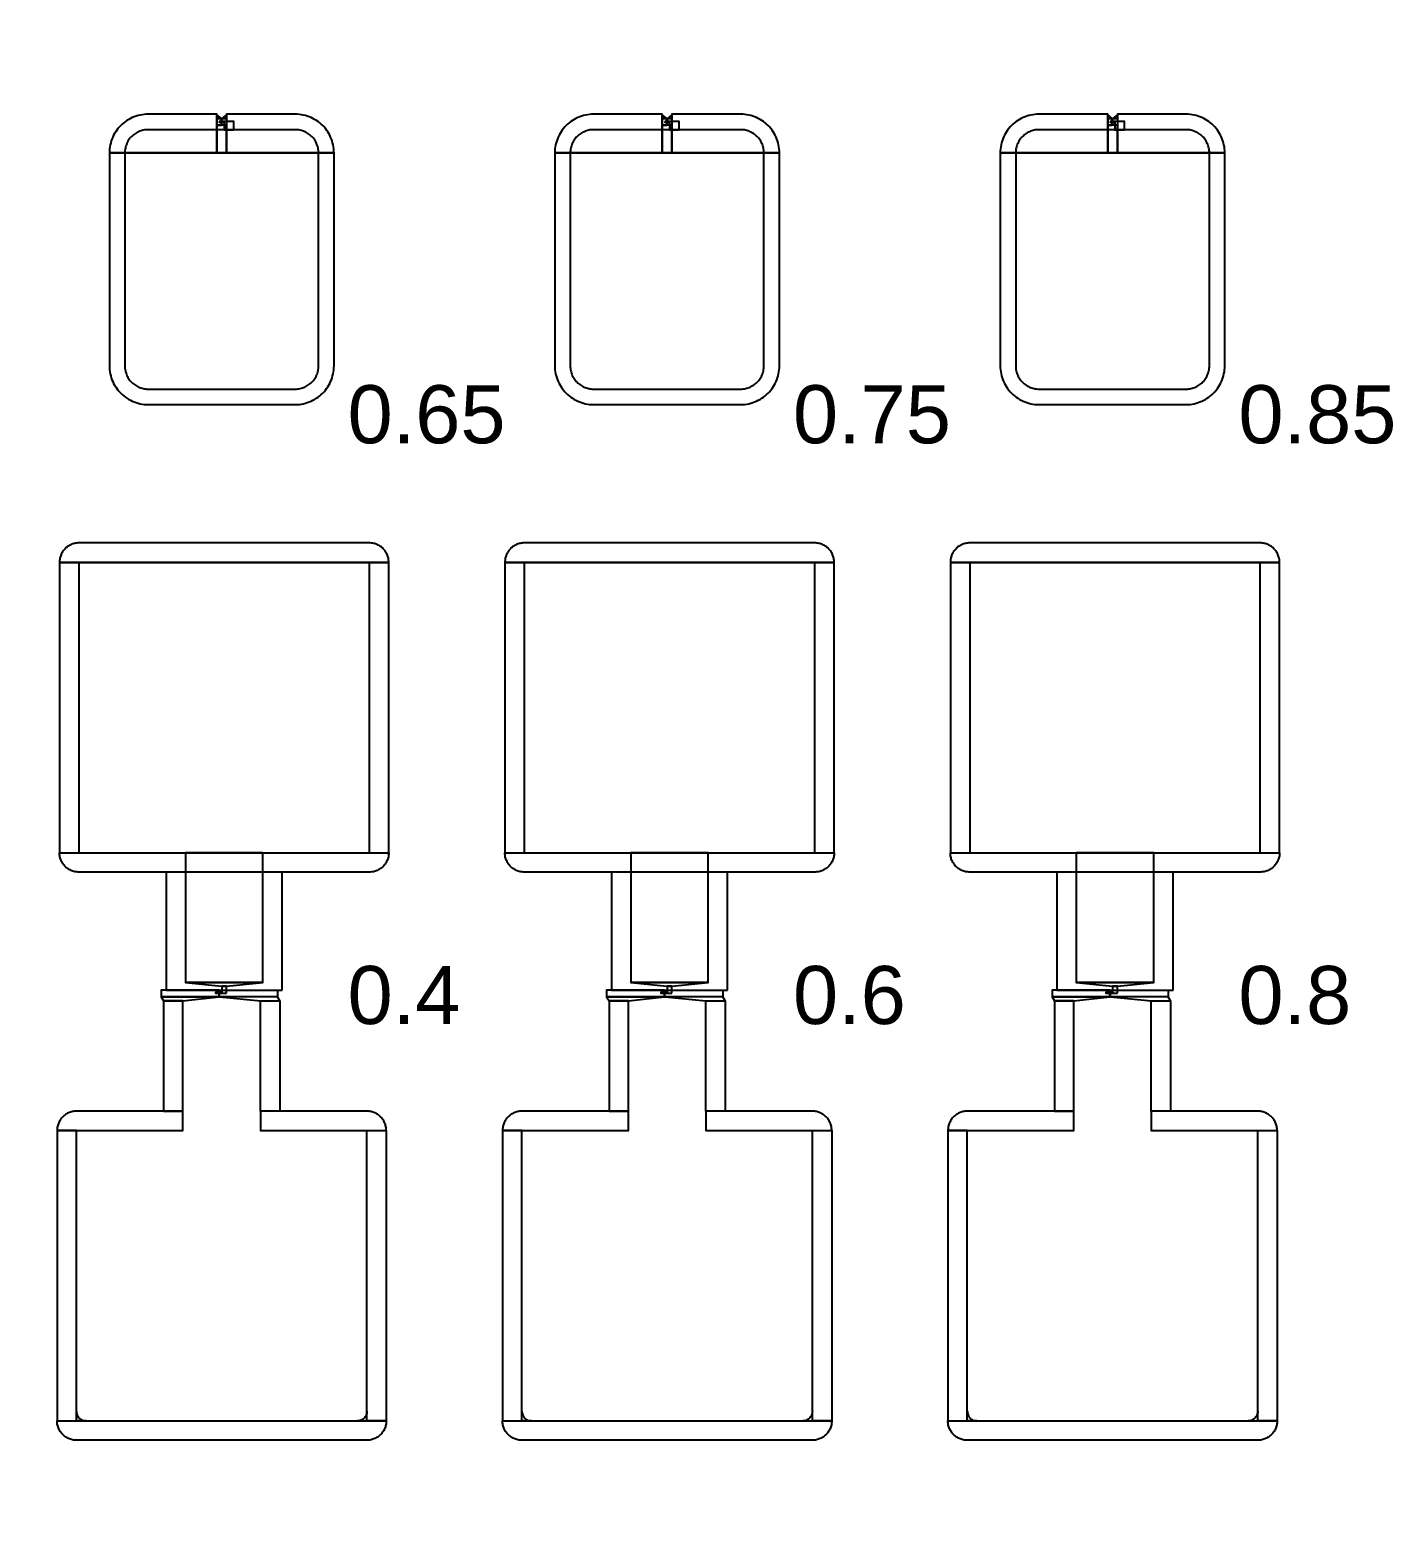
# Model space of a CAD drawing. Extents: x -50000 to 50000, y -50000 to 50000.
# Drawn here: x -25148 to -23740, y 30845 to 32387 of the extents above; entities that cross this region are included whole.
import ezdxf

# ---------------------------------------------------------------- set-up
doc = ezdxf.new("R2010")
doc.units = 0
doc.layers.get('0').update_dxf_attribs({"linetype": 'CONTINUOUS'})
for name, color, linetype in [('BASEMETAL', 4, 'CONTINUOUS'), ('FRAME', 8, 'CONTINUOUS'), ('MARKERS', 2, 'CONTINUOUS'), ('SECONDLAYER', 6, 'CONTINUOUS')]:
    doc.layers.add(name, color=color, linetype=linetype)
doc.styles.get("Standard").update_dxf_attribs({"font": 'arial.ttf'})

# ---------------------------------------------------------------- blocks, each defined once
blk = doc.blocks.new('CHIP_JARRAY')
for points in [[(3689.5, 3360), (3745, 3360), (3745, 3400), (3674, 3400), (3671.9, 3399.9), (3669.8, 3399.8), (3667.7, 3399.5), (3665.7, 3399.1), (3663.6, 3398.6), (3661.6, 3398), (3659.7, 3397.3), (3657.7, 3396.5), (3655.8, 3395.6), (3654, 3394.6), (3652.2, 3393.5), (3650.5, 3392.4), (3648.8, 3391.1), (3647.2, 3389.7), (3645.7, 3388.3), (3644.3, 3386.8), (3642.9, 3385.2), (3641.6, 3383.5), (3640.5, 3381.8), (3639.4, 3380), (3638.4, 3378.2), (3637.5, 3376.3), (3636.7, 3374.3), (3636, 3372.4), (3635.4, 3370.4), (3634.9, 3368.3), (3634.5, 3366.3), (3634.2, 3364.2), (3634.1, 3362.1), (3634, 3360), (3634, 3360)], [(3749.7, 3395.5), (3745, 3399.5), (3745, 3399.5), (3745, 3395.5)], [(3749.7, 3388.5), (3749.7, 3395.5), (3745, 3395.5), (3745, 3388.5)], [(3755, 3395.5), (3755, 3399.5), (3755, 3399.5), (3750.3, 3395.5)], [(3750.3, 3388.5), (3750.3, 3395.5), (3755, 3395.5), (3755, 3388.5)], [(3810.5, 3360), (3866, 3360), (3866, 3360), (3865.9, 3362.1), (3865.8, 3364.2), (3865.5, 3366.3), (3865.1, 3368.3), (3864.6, 3370.4), (3864, 3372.4), (3863.3, 3374.3), (3862.5, 3376.3), (3861.6, 3378.2), (3860.6, 3380), (3859.5, 3381.8), (3858.4, 3383.5), (3857.1, 3385.2), (3855.7, 3386.8), (3854.3, 3388.3), (3852.8, 3389.7), (3851.2, 3391.1), (3849.5, 3392.4), (3847.8, 3393.5), (3846, 3394.6), (3844.2, 3395.6), (3842.3, 3396.5), (3840.3, 3397.3), (3838.4, 3398), (3836.4, 3398.6), (3834.3, 3399.1), (3832.3, 3399.5), (3830.2, 3399.8), (3828.1, 3399.9), (3826, 3400), (3755, 3400), (3755, 3360)], [(4149.5, 3360), (4205, 3360), (4205, 3400), (4134, 3400), (4131.9, 3399.9), (4129.8, 3399.8), (4127.7, 3399.5), (4125.7, 3399.1), (4123.6, 3398.6), (4121.6, 3398), (4119.7, 3397.3), (4117.7, 3396.5), (4115.8, 3395.6), (4114, 3394.6), (4112.2, 3393.5), (4110.5, 3392.4), (4108.8, 3391.1), (4107.2, 3389.7), (4105.7, 3388.3), (4104.3, 3386.8), (4102.9, 3385.2), (4101.6, 3383.5), (4100.5, 3381.8), (4099.4, 3380), (4098.4, 3378.2), (4097.5, 3376.3), (4096.7, 3374.3), (4096, 3372.4), (4095.4, 3370.4), (4094.9, 3368.3), (4094.5, 3366.3), (4094.2, 3364.2), (4094.1, 3362.1), (4094, 3360), (4094, 3360)], [(4209.6, 3395.5), (4205, 3399.5), (4205, 3399.5), (4205, 3395.5)], [(4209.6, 3388.5), (4209.6, 3395.5), (4205, 3395.5), (4205, 3388.5)], [(4215, 3395.5), (4215, 3399.5), (4215, 3399.5), (4210.4, 3395.5)], [(4210.4, 3388.5), (4210.4, 3395.5), (4215, 3395.5), (4215, 3388.5)], [(4270.5, 3360), (4326, 3360), (4326, 3360), (4325.9, 3362.1), (4325.8, 3364.2), (4325.5, 3366.3), (4325.1, 3368.3), (4324.6, 3370.4), (4324, 3372.4), (4323.3, 3374.3), (4322.5, 3376.3), (4321.6, 3378.2), (4320.6, 3380), (4319.5, 3381.8), (4318.4, 3383.5), (4317.1, 3385.2), (4315.7, 3386.8), (4314.3, 3388.3), (4312.8, 3389.7), (4311.2, 3391.1), (4309.5, 3392.4), (4307.8, 3393.5), (4306, 3394.6), (4304.2, 3395.6), (4302.3, 3396.5), (4300.3, 3397.3), (4298.4, 3398), (4296.4, 3398.6), (4294.3, 3399.1), (4292.3, 3399.5), (4290.2, 3399.8), (4288.1, 3399.9), (4286, 3400), (4215, 3400), (4215, 3360)], [(4609.5, 3360), (4665, 3360), (4665, 3400), (4594, 3400), (4591.9, 3399.9), (4589.8, 3399.8), (4587.7, 3399.5), (4585.7, 3399.1), (4583.6, 3398.6), (4581.6, 3398), (4579.7, 3397.3), (4577.7, 3396.5), (4575.8, 3395.6), (4574, 3394.6), (4572.2, 3393.5), (4570.5, 3392.4), (4568.8, 3391.1), (4567.2, 3389.7), (4565.7, 3388.3), (4564.3, 3386.8), (4562.9, 3385.2), (4561.6, 3383.5), (4560.5, 3381.8), (4559.4, 3380), (4558.4, 3378.2), (4557.5, 3376.3), (4556.7, 3374.3), (4556, 3372.4), (4555.4, 3370.4), (4554.9, 3368.3), (4554.5, 3366.3), (4554.2, 3364.2), (4554.1, 3362.1), (4554, 3360), (4554, 3360)], [(4669.6, 3395.5), (4665, 3399.5), (4665, 3399.5), (4665, 3395.5)], [(4669.6, 3388.5), (4669.6, 3395.5), (4665, 3395.5), (4665, 3388.5)], [(4675, 3395.5), (4675, 3399.5), (4675, 3399.5), (4670.4, 3395.5)], [(4670.4, 3388.5), (4670.4, 3395.5), (4675, 3395.5), (4675, 3388.5)], [(4730.5, 3360), (4786, 3360), (4786, 3360), (4785.9, 3362.1), (4785.8, 3364.2), (4785.5, 3366.3), (4785.1, 3368.3), (4784.6, 3370.4), (4784, 3372.4), (4783.3, 3374.3), (4782.5, 3376.3), (4781.6, 3378.2), (4780.6, 3380), (4779.5, 3381.8), (4778.4, 3383.5), (4777.1, 3385.2), (4775.7, 3386.8), (4774.3, 3388.3), (4772.8, 3389.7), (4771.2, 3391.1), (4769.5, 3392.4), (4767.8, 3393.5), (4766, 3394.6), (4764.2, 3395.6), (4762.3, 3396.5), (4760.3, 3397.3), (4758.4, 3398), (4756.4, 3398.6), (4754.3, 3399.1), (4752.3, 3399.5), (4750.2, 3399.8), (4748.1, 3399.9), (4746, 3400), (4675, 3400), (4675, 3360)], [(3755, 3360), (3755, 3388.5), (3745, 3388.5), (3745, 3360)], [(4215, 3360), (4215, 3388.5), (4205, 3388.5), (4205, 3360)], [(4675, 3360), (4675, 3388.5), (4665, 3388.5), (4665, 3360)], [(3750, 3100), (3826, 3100), (3828.1, 3100.1), (3830.2, 3100.2), (3832.3, 3100.5), (3834.3, 3100.9), (3836.4, 3101.4), (3838.4, 3102), (3840.3, 3102.7), (3842.3, 3103.5), (3844.2, 3104.4), (3846, 3105.4), (3847.8, 3106.5), (3849.5, 3107.6), (3851.2, 3108.9), (3852.8, 3110.3), (3854.3, 3111.7), (3855.7, 3113.2), (3857.1, 3114.8), (3858.4, 3116.5), (3859.5, 3118.2), (3860.6, 3120), (3861.6, 3121.8), (3862.5, 3123.7), (3863.3, 3125.7), (3864, 3127.6), (3864.6, 3129.6), (3865.1, 3131.7), (3865.5, 3133.7), (3865.8, 3135.8), (3865.9, 3137.9), (3866, 3140), (3866, 3360), (3634, 3360), (3634, 3140), (3634.1, 3137.9), (3634.2, 3135.8), (3634.5, 3133.7), (3634.9, 3131.7), (3635.4, 3129.6), (3636, 3127.6), (3636.7, 3125.7), (3637.5, 3123.7), (3638.4, 3121.8), (3639.4, 3120), (3640.5, 3118.2), (3641.6, 3116.5), (3642.9, 3114.8), (3644.3, 3113.2), (3645.7, 3111.7), (3647.2, 3110.3), (3648.8, 3108.9), (3650.5, 3107.6), (3652.2, 3106.5), (3654, 3105.4), (3655.8, 3104.4), (3657.7, 3103.5), (3659.7, 3102.7), (3661.6, 3102), (3663.6, 3101.4), (3665.7, 3100.9), (3667.7, 3100.5), (3669.8, 3100.2), (3671.9, 3100.1), (3674, 3100)], [(4210, 3100), (4286, 3100), (4288.1, 3100.1), (4290.2, 3100.2), (4292.3, 3100.5), (4294.3, 3100.9), (4296.4, 3101.4), (4298.4, 3102), (4300.3, 3102.7), (4302.3, 3103.5), (4304.2, 3104.4), (4306, 3105.4), (4307.8, 3106.5), (4309.5, 3107.6), (4311.2, 3108.9), (4312.8, 3110.3), (4314.3, 3111.7), (4315.7, 3113.2), (4317.1, 3114.8), (4318.4, 3116.5), (4319.5, 3118.2), (4320.6, 3120), (4321.6, 3121.8), (4322.5, 3123.7), (4323.3, 3125.7), (4324, 3127.6), (4324.6, 3129.6), (4325.1, 3131.7), (4325.5, 3133.7), (4325.8, 3135.8), (4325.9, 3137.9), (4326, 3140), (4326, 3360), (4094, 3360), (4094, 3140), (4094.1, 3137.9), (4094.2, 3135.8), (4094.5, 3133.7), (4094.9, 3131.7), (4095.4, 3129.6), (4096, 3127.6), (4096.7, 3125.7), (4097.5, 3123.7), (4098.4, 3121.8), (4099.4, 3120), (4100.5, 3118.2), (4101.6, 3116.5), (4102.9, 3114.8), (4104.3, 3113.2), (4105.7, 3111.7), (4107.2, 3110.3), (4108.8, 3108.9), (4110.5, 3107.6), (4112.2, 3106.5), (4114, 3105.4), (4115.8, 3104.4), (4117.7, 3103.5), (4119.7, 3102.7), (4121.6, 3102), (4123.6, 3101.4), (4125.7, 3100.9), (4127.7, 3100.5), (4129.8, 3100.2), (4131.9, 3100.1), (4134, 3100)], [(4670, 3100), (4746, 3100), (4748.1, 3100.1), (4750.2, 3100.2), (4752.3, 3100.5), (4754.3, 3100.9), (4756.4, 3101.4), (4758.4, 3102), (4760.3, 3102.7), (4762.3, 3103.5), (4764.2, 3104.4), (4766, 3105.4), (4767.8, 3106.5), (4769.5, 3107.6), (4771.2, 3108.9), (4772.8, 3110.3), (4774.3, 3111.7), (4775.7, 3113.2), (4777.1, 3114.8), (4778.4, 3116.5), (4779.5, 3118.2), (4780.6, 3120), (4781.6, 3121.8), (4782.5, 3123.7), (4783.3, 3125.7), (4784, 3127.6), (4784.6, 3129.6), (4785.1, 3131.7), (4785.5, 3133.7), (4785.8, 3135.8), (4785.9, 3137.9), (4786, 3140), (4786, 3360), (4554, 3360), (4554, 3140), (4554.1, 3137.9), (4554.2, 3135.8), (4554.5, 3133.7), (4554.9, 3131.7), (4555.4, 3129.6), (4556, 3127.6), (4556.7, 3125.7), (4557.5, 3123.7), (4558.4, 3121.8), (4559.4, 3120), (4560.5, 3118.2), (4561.6, 3116.5), (4562.9, 3114.8), (4564.3, 3113.2), (4565.7, 3111.7), (4567.2, 3110.3), (4568.8, 3108.9), (4570.5, 3107.6), (4572.2, 3106.5), (4574, 3105.4), (4575.8, 3104.4), (4577.7, 3103.5), (4579.7, 3102.7), (4581.6, 3102), (4583.6, 3101.4), (4585.7, 3100.9), (4587.7, 3100.5), (4589.8, 3100.2), (4591.9, 3100.1), (4594, 3100)], [(3752.5, 2937), (3922.5, 2937), (3922.5, 2937), (3922.5, 2938), (3922.4, 2939.1), (3922.3, 2940.1), (3922.1, 2941.2), (3921.8, 2942.2), (3921.5, 2943.2), (3921.2, 2944.2), (3920.8, 2945.1), (3920.3, 2946.1), (3919.8, 2947), (3919.3, 2947.9), (3918.7, 2948.8), (3918, 2949.6), (3917.4, 2950.4), (3916.6, 2951.1), (3915.9, 2951.9), (3915.1, 2952.5), (3914.3, 2953.2), (3913.4, 2953.8), (3912.5, 2954.3), (3911.6, 2954.8), (3910.6, 2955.3), (3909.7, 2955.7), (3908.7, 2956), (3907.7, 2956.3), (3906.7, 2956.6), (3905.6, 2956.8), (3904.6, 2956.9), (3903.5, 2957), (3902.5, 2957), (3602.5, 2957), (3601.5, 2957), (3600.4, 2956.9), (3599.4, 2956.8), (3598.3, 2956.6), (3597.3, 2956.3), (3596.3, 2956), (3595.3, 2955.7), (3594.4, 2955.3), (3593.4, 2954.8), (3592.5, 2954.3), (3591.6, 2953.8), (3590.7, 2953.2), (3589.9, 2952.5), (3589.1, 2951.9), (3588.4, 2951.1), (3587.6, 2950.4), (3587, 2949.6), (3586.3, 2948.8), (3585.7, 2947.9), (3585.2, 2947), (3584.7, 2946.1), (3584.2, 2945.1), (3583.8, 2944.2), (3583.5, 2943.2), (3583.2, 2942.2), (3582.9, 2941.2), (3582.7, 2940.1), (3582.6, 2939.1), (3582.5, 2938), (3582.5, 2937), (3582.5, 2937)], [(4212.5, 2937), (4382.5, 2937), (4382.5, 2937), (4382.5, 2938), (4382.4, 2939.1), (4382.3, 2940.1), (4382.1, 2941.2), (4381.8, 2942.2), (4381.5, 2943.2), (4381.2, 2944.2), (4380.8, 2945.1), (4380.3, 2946.1), (4379.8, 2947), (4379.3, 2947.9), (4378.7, 2948.8), (4378, 2949.6), (4377.4, 2950.4), (4376.6, 2951.1), (4375.9, 2951.9), (4375.1, 2952.5), (4374.3, 2953.2), (4373.4, 2953.8), (4372.5, 2954.3), (4371.6, 2954.8), (4370.6, 2955.3), (4369.7, 2955.7), (4368.7, 2956), (4367.7, 2956.3), (4366.7, 2956.6), (4365.6, 2956.8), (4364.6, 2956.9), (4363.5, 2957), (4362.5, 2957), (4062.5, 2957), (4061.5, 2957), (4060.4, 2956.9), (4059.4, 2956.8), (4058.3, 2956.6), (4057.3, 2956.3), (4056.3, 2956), (4055.3, 2955.7), (4054.4, 2955.3), (4053.4, 2954.8), (4052.5, 2954.3), (4051.6, 2953.8), (4050.7, 2953.2), (4049.9, 2952.5), (4049.1, 2951.9), (4048.4, 2951.1), (4047.6, 2950.4), (4047, 2949.6), (4046.3, 2948.8), (4045.7, 2947.9), (4045.2, 2947), (4044.7, 2946.1), (4044.2, 2945.1), (4043.8, 2944.2), (4043.5, 2943.2), (4043.2, 2942.2), (4042.9, 2941.2), (4042.7, 2940.1), (4042.6, 2939.1), (4042.5, 2938), (4042.5, 2937), (4042.5, 2937)], [(4672.5, 2937), (4842.5, 2937), (4842.5, 2937), (4842.5, 2938), (4842.4, 2939.1), (4842.3, 2940.1), (4842.1, 2941.2), (4841.8, 2942.2), (4841.5, 2943.2), (4841.2, 2944.2), (4840.8, 2945.1), (4840.3, 2946.1), (4839.8, 2947), (4839.3, 2947.9), (4838.7, 2948.8), (4838, 2949.6), (4837.4, 2950.4), (4836.6, 2951.1), (4835.9, 2951.9), (4835.1, 2952.5), (4834.3, 2953.2), (4833.4, 2953.8), (4832.5, 2954.3), (4831.6, 2954.8), (4830.6, 2955.3), (4829.7, 2955.7), (4828.7, 2956), (4827.7, 2956.3), (4826.7, 2956.6), (4825.6, 2956.8), (4824.6, 2956.9), (4823.5, 2957), (4822.5, 2957), (4522.5, 2957), (4521.5, 2957), (4520.4, 2956.9), (4519.4, 2956.8), (4518.3, 2956.6), (4517.3, 2956.3), (4516.3, 2956), (4515.3, 2955.7), (4514.4, 2955.3), (4513.4, 2954.8), (4512.5, 2954.3), (4511.6, 2953.8), (4510.7, 2953.2), (4509.9, 2952.5), (4509.1, 2951.9), (4508.4, 2951.1), (4507.6, 2950.4), (4507, 2949.6), (4506.3, 2948.8), (4505.7, 2947.9), (4505.2, 2947), (4504.7, 2946.1), (4504.2, 2945.1), (4503.8, 2944.2), (4503.5, 2943.2), (4503.2, 2942.2), (4502.9, 2941.2), (4502.7, 2940.1), (4502.6, 2939.1), (4502.5, 2938), (4502.5, 2937), (4502.5, 2937)], [(3922.5, 2637), (3922.5, 2937), (3582.5, 2937), (3582.5, 2637)], [(4382.5, 2637), (4382.5, 2937), (4042.5, 2937), (4042.5, 2637)], [(4842.5, 2637), (4842.5, 2937), (4502.5, 2937), (4502.5, 2637)], [(3752.5, 2637), (3922.5, 2637), (3922.5, 2637), (3922.5, 2636), (3922.4, 2634.9), (3922.3, 2633.9), (3922.1, 2632.8), (3921.8, 2631.8), (3921.5, 2630.8), (3921.2, 2629.8), (3920.8, 2628.9), (3920.3, 2627.9), (3919.8, 2627), (3919.3, 2626.1), (3918.7, 2625.2), (3918, 2624.4), (3917.4, 2623.6), (3916.6, 2622.9), (3915.9, 2622.1), (3915.1, 2621.5), (3914.3, 2620.8), (3913.4, 2620.2), (3912.5, 2619.7), (3911.6, 2619.2), (3910.6, 2618.7), (3909.7, 2618.3), (3908.7, 2618), (3907.7, 2617.7), (3906.7, 2617.4), (3905.6, 2617.2), (3904.6, 2617.1), (3903.5, 2617), (3902.5, 2617), (3602.5, 2617), (3601.5, 2617), (3600.4, 2617.1), (3599.4, 2617.2), (3598.3, 2617.4), (3597.3, 2617.7), (3596.3, 2618), (3595.3, 2618.3), (3594.4, 2618.7), (3593.4, 2619.2), (3592.5, 2619.7), (3591.6, 2620.2), (3590.7, 2620.8), (3589.9, 2621.5), (3589.1, 2622.1), (3588.4, 2622.9), (3587.6, 2623.6), (3587, 2624.4), (3586.3, 2625.2), (3585.7, 2626.1), (3585.2, 2627), (3584.7, 2627.9), (3584.2, 2628.9), (3583.8, 2629.8), (3583.5, 2630.8), (3583.2, 2631.8), (3582.9, 2632.8), (3582.7, 2633.9), (3582.6, 2634.9), (3582.5, 2636), (3582.5, 2637), (3582.5, 2637)], [(4212.5, 2637), (4382.5, 2637), (4382.5, 2637), (4382.5, 2636), (4382.4, 2634.9), (4382.3, 2633.9), (4382.1, 2632.8), (4381.8, 2631.8), (4381.5, 2630.8), (4381.2, 2629.8), (4380.8, 2628.9), (4380.3, 2627.9), (4379.8, 2627), (4379.3, 2626.1), (4378.7, 2625.2), (4378, 2624.4), (4377.4, 2623.6), (4376.6, 2622.9), (4375.9, 2622.1), (4375.1, 2621.5), (4374.3, 2620.8), (4373.4, 2620.2), (4372.5, 2619.7), (4371.6, 2619.2), (4370.6, 2618.7), (4369.7, 2618.3), (4368.7, 2618), (4367.7, 2617.7), (4366.7, 2617.4), (4365.6, 2617.2), (4364.6, 2617.1), (4363.5, 2617), (4362.5, 2617), (4062.5, 2617), (4061.5, 2617), (4060.4, 2617.1), (4059.4, 2617.2), (4058.3, 2617.4), (4057.3, 2617.7), (4056.3, 2618), (4055.3, 2618.3), (4054.4, 2618.7), (4053.4, 2619.2), (4052.5, 2619.7), (4051.6, 2620.2), (4050.7, 2620.8), (4049.9, 2621.5), (4049.1, 2622.1), (4048.4, 2622.9), (4047.6, 2623.6), (4047, 2624.4), (4046.3, 2625.2), (4045.7, 2626.1), (4045.2, 2627), (4044.7, 2627.9), (4044.2, 2628.9), (4043.8, 2629.8), (4043.5, 2630.8), (4043.2, 2631.8), (4042.9, 2632.8), (4042.7, 2633.9), (4042.6, 2634.9), (4042.5, 2636), (4042.5, 2637), (4042.5, 2637)], [(4672.5, 2637), (4842.5, 2637), (4842.5, 2637), (4842.5, 2636), (4842.4, 2634.9), (4842.3, 2633.9), (4842.1, 2632.8), (4841.8, 2631.8), (4841.5, 2630.8), (4841.2, 2629.8), (4840.8, 2628.9), (4840.3, 2627.9), (4839.8, 2627), (4839.3, 2626.1), (4838.7, 2625.2), (4838, 2624.4), (4837.4, 2623.6), (4836.6, 2622.9), (4835.9, 2622.1), (4835.1, 2621.5), (4834.3, 2620.8), (4833.4, 2620.2), (4832.5, 2619.7), (4831.6, 2619.2), (4830.6, 2618.7), (4829.7, 2618.3), (4828.7, 2618), (4827.7, 2617.7), (4826.7, 2617.4), (4825.6, 2617.2), (4824.6, 2617.1), (4823.5, 2617), (4822.5, 2617), (4522.5, 2617), (4521.5, 2617), (4520.4, 2617.1), (4519.4, 2617.2), (4518.3, 2617.4), (4517.3, 2617.7), (4516.3, 2618), (4515.3, 2618.3), (4514.4, 2618.7), (4513.4, 2619.2), (4512.5, 2619.7), (4511.6, 2620.2), (4510.7, 2620.8), (4509.9, 2621.5), (4509.1, 2622.1), (4508.4, 2622.9), (4507.6, 2623.6), (4507, 2624.4), (4506.3, 2625.2), (4505.7, 2626.1), (4505.2, 2627), (4504.7, 2627.9), (4504.2, 2628.9), (4503.8, 2629.8), (4503.5, 2630.8), (4503.2, 2631.8), (4502.9, 2632.8), (4502.7, 2633.9), (4502.6, 2634.9), (4502.5, 2636), (4502.5, 2637), (4502.5, 2637)], [(3812.5, 2495), (3812.5, 2617), (3692.5, 2617), (3692.5, 2495)], [(4272.5, 2495), (4272.5, 2617), (4152.5, 2617), (4152.5, 2495)], [(4732.5, 2495), (4732.5, 2617), (4612.5, 2617), (4612.5, 2495)], [(3747.3, 2488), (3747.3, 2495), (3687.5, 2495), (3687.5, 2488)], [(3710, 2484), (3747.3, 2488), (3687.5, 2488), (3690, 2484)], [(3710, 2370), (3710, 2484), (3690, 2484), (3690, 2370)], [(3747.7, 2488), (3747.7, 2495), (3807.5, 2495), (3807.5, 2488)], [(3810, 2484), (3807.5, 2488), (3747.7, 2488), (3790, 2484)], [(3790, 2370), (3790, 2484), (3810, 2484), (3810, 2370)], [(4207.2, 2488), (4207.2, 2495), (4147.5, 2495), (4147.5, 2488)], [(4170, 2484), (4207.2, 2488), (4147.5, 2488), (4150, 2484)], [(4170, 2370), (4170, 2484), (4150, 2484), (4150, 2370)], [(4207.8, 2488), (4207.8, 2495), (4267.5, 2495), (4267.5, 2488)], [(4270, 2484), (4267.5, 2488), (4207.8, 2488), (4250, 2484)], [(4250, 2370), (4250, 2484), (4270, 2484), (4270, 2370)], [(4667.1, 2488), (4667.1, 2495), (4607.5, 2495), (4607.5, 2488)], [(4630, 2484), (4667.1, 2488), (4607.5, 2488), (4610, 2484)], [(4630, 2370), (4630, 2484), (4610, 2484), (4610, 2370)], [(4667.9, 2488), (4667.9, 2495), (4727.5, 2495), (4727.5, 2488)], [(4730, 2484), (4727.5, 2488), (4667.9, 2488), (4710, 2484)], [(4710, 2370), (4710, 2484), (4730, 2484), (4730, 2370)], [(3645, 2350), (3710, 2350), (3710, 2370), (3600, 2370), (3599, 2370), (3597.9, 2369.9), (3596.9, 2369.8), (3595.8, 2369.6), (3594.8, 2369.3), (3593.8, 2369), (3592.8, 2368.7), (3591.9, 2368.3), (3590.9, 2367.8), (3590, 2367.3), (3589.1, 2366.8), (3588.2, 2366.2), (3587.4, 2365.5), (3586.6, 2364.9), (3585.9, 2364.1), (3585.1, 2363.4), (3584.5, 2362.6), (3583.8, 2361.8), (3583.2, 2360.9), (3582.7, 2360), (3582.2, 2359.1), (3581.7, 2358.1), (3581.3, 2357.2), (3581, 2356.2), (3580.7, 2355.2), (3580.4, 2354.2), (3580.2, 2353.1), (3580.1, 2352.1), (3580, 2351), (3580, 2350), (3580, 2350)], [(3855, 2350), (3920, 2350), (3920, 2350), (3920, 2351), (3919.9, 2352.1), (3919.8, 2353.1), (3919.6, 2354.2), (3919.3, 2355.2), (3919, 2356.2), (3918.7, 2357.2), (3918.3, 2358.1), (3917.8, 2359.1), (3917.3, 2360), (3916.8, 2360.9), (3916.2, 2361.8), (3915.5, 2362.6), (3914.9, 2363.4), (3914.1, 2364.1), (3913.4, 2364.9), (3912.6, 2365.5), (3911.8, 2366.2), (3910.9, 2366.8), (3910, 2367.3), (3909.1, 2367.8), (3908.1, 2368.3), (3907.2, 2368.7), (3906.2, 2369), (3905.2, 2369.3), (3904.2, 2369.6), (3903.1, 2369.8), (3902.1, 2369.9), (3901, 2370), (3900, 2370), (3790, 2370), (3790, 2350)], [(4105, 2350), (4170, 2350), (4170, 2370), (4060, 2370), (4059, 2370), (4057.9, 2369.9), (4056.9, 2369.8), (4055.8, 2369.6), (4054.8, 2369.3), (4053.8, 2369), (4052.8, 2368.7), (4051.9, 2368.3), (4050.9, 2367.8), (4050, 2367.3), (4049.1, 2366.8), (4048.2, 2366.2), (4047.4, 2365.5), (4046.6, 2364.9), (4045.9, 2364.1), (4045.1, 2363.4), (4044.5, 2362.6), (4043.8, 2361.8), (4043.2, 2360.9), (4042.7, 2360), (4042.2, 2359.1), (4041.7, 2358.1), (4041.3, 2357.2), (4041, 2356.2), (4040.7, 2355.2), (4040.4, 2354.2), (4040.2, 2353.1), (4040.1, 2352.1), (4040, 2351), (4040, 2350), (4040, 2350)], [(4315, 2350), (4380, 2350), (4380, 2350), (4380, 2351), (4379.9, 2352.1), (4379.8, 2353.1), (4379.6, 2354.2), (4379.3, 2355.2), (4379, 2356.2), (4378.7, 2357.2), (4378.3, 2358.1), (4377.8, 2359.1), (4377.3, 2360), (4376.8, 2360.9), (4376.2, 2361.8), (4375.5, 2362.6), (4374.9, 2363.4), (4374.1, 2364.1), (4373.4, 2364.9), (4372.6, 2365.5), (4371.8, 2366.2), (4370.9, 2366.8), (4370, 2367.3), (4369.1, 2367.8), (4368.1, 2368.3), (4367.2, 2368.7), (4366.2, 2369), (4365.2, 2369.3), (4364.2, 2369.6), (4363.1, 2369.8), (4362.1, 2369.9), (4361, 2370), (4360, 2370), (4250, 2370), (4250, 2350)], [(4565, 2350), (4630, 2350), (4630, 2370), (4520, 2370), (4519, 2370), (4517.9, 2369.9), (4516.9, 2369.8), (4515.8, 2369.6), (4514.8, 2369.3), (4513.8, 2369), (4512.8, 2368.7), (4511.9, 2368.3), (4510.9, 2367.8), (4510, 2367.3), (4509.1, 2366.8), (4508.2, 2366.2), (4507.4, 2365.5), (4506.6, 2364.9), (4505.9, 2364.1), (4505.1, 2363.4), (4504.5, 2362.6), (4503.8, 2361.8), (4503.2, 2360.9), (4502.7, 2360), (4502.2, 2359.1), (4501.7, 2358.1), (4501.3, 2357.2), (4501, 2356.2), (4500.7, 2355.2), (4500.4, 2354.2), (4500.2, 2353.1), (4500.1, 2352.1), (4500, 2351), (4500, 2350), (4500, 2350)], [(4775, 2350), (4840, 2350), (4840, 2350), (4840, 2351), (4839.9, 2352.1), (4839.8, 2353.1), (4839.6, 2354.2), (4839.3, 2355.2), (4839, 2356.2), (4838.7, 2357.2), (4838.3, 2358.1), (4837.8, 2359.1), (4837.3, 2360), (4836.8, 2360.9), (4836.2, 2361.8), (4835.5, 2362.6), (4834.9, 2363.4), (4834.1, 2364.1), (4833.4, 2364.9), (4832.6, 2365.5), (4831.8, 2366.2), (4830.9, 2366.8), (4830, 2367.3), (4829.1, 2367.8), (4828.1, 2368.3), (4827.2, 2368.7), (4826.2, 2369), (4825.2, 2369.3), (4824.2, 2369.6), (4823.1, 2369.8), (4822.1, 2369.9), (4821, 2370), (4820, 2370), (4710, 2370), (4710, 2350)], [(3600, 2050), (3600, 2350), (3580, 2350), (3580, 2050)], [(3900, 2050), (3900, 2350), (3920, 2350), (3920, 2050)], [(4060, 2050), (4060, 2350), (4040, 2350), (4040, 2050)], [(4360, 2050), (4360, 2350), (4380, 2350), (4380, 2050)], [(4520, 2050), (4520, 2350), (4500, 2350), (4500, 2050)], [(4820, 2050), (4820, 2350), (4840, 2350), (4840, 2050)], [(3600, 2050), (3600, 2060), (3600.1, 2059), (3600.2, 2057.9), (3600.5, 2056.9), (3600.9, 2055.9), (3601.3, 2055), (3601.9, 2054.1), (3602.6, 2053.3), (3603.3, 2052.6), (3604.1, 2051.9), (3605, 2051.3), (3605.9, 2050.9), (3606.9, 2050.5), (3607.9, 2050.2), (3609, 2050.1), (3610, 2050)], [(3900, 2050), (3900, 2060), (3899.9, 2059), (3899.8, 2057.9), (3899.5, 2056.9), (3899.1, 2055.9), (3898.7, 2055), (3898.1, 2054.1), (3897.4, 2053.3), (3896.7, 2052.6), (3895.9, 2051.9), (3895, 2051.3), (3894.1, 2050.9), (3893.1, 2050.5), (3892.1, 2050.2), (3891, 2050.1), (3890, 2050)], [(4060, 2050), (4060, 2060), (4060.1, 2059), (4060.2, 2057.9), (4060.5, 2056.9), (4060.9, 2055.9), (4061.3, 2055), (4061.9, 2054.1), (4062.6, 2053.3), (4063.3, 2052.6), (4064.1, 2051.9), (4065, 2051.3), (4065.9, 2050.9), (4066.9, 2050.5), (4067.9, 2050.2), (4069, 2050.1), (4070, 2050)], [(4360, 2050), (4360, 2060), (4359.9, 2059), (4359.8, 2057.9), (4359.5, 2056.9), (4359.1, 2055.9), (4358.7, 2055), (4358.1, 2054.1), (4357.4, 2053.3), (4356.7, 2052.6), (4355.9, 2051.9), (4355, 2051.3), (4354.1, 2050.9), (4353.1, 2050.5), (4352.1, 2050.2), (4351, 2050.1), (4350, 2050)], [(4520, 2050), (4520, 2060), (4520.1, 2059), (4520.2, 2057.9), (4520.5, 2056.9), (4520.9, 2055.9), (4521.3, 2055), (4521.9, 2054.1), (4522.6, 2053.3), (4523.3, 2052.6), (4524.1, 2051.9), (4525, 2051.3), (4525.9, 2050.9), (4526.9, 2050.5), (4527.9, 2050.2), (4529, 2050.1), (4530, 2050)], [(4820, 2050), (4820, 2060), (4819.9, 2059), (4819.8, 2057.9), (4819.5, 2056.9), (4819.1, 2055.9), (4818.7, 2055), (4818.1, 2054.1), (4817.4, 2053.3), (4816.7, 2052.6), (4815.9, 2051.9), (4815, 2051.3), (4814.1, 2050.9), (4813.1, 2050.5), (4812.1, 2050.2), (4811, 2050.1), (4810, 2050)], [(3750, 2050), (3920, 2050), (3920, 2050), (3920, 2049), (3919.9, 2047.9), (3919.8, 2046.9), (3919.6, 2045.8), (3919.3, 2044.8), (3919, 2043.8), (3918.7, 2042.8), (3918.3, 2041.9), (3917.8, 2040.9), (3917.3, 2040), (3916.8, 2039.1), (3916.2, 2038.2), (3915.5, 2037.4), (3914.9, 2036.6), (3914.1, 2035.9), (3913.4, 2035.1), (3912.6, 2034.5), (3911.8, 2033.8), (3910.9, 2033.2), (3910, 2032.7), (3909.1, 2032.2), (3908.1, 2031.7), (3907.2, 2031.3), (3906.2, 2031), (3905.2, 2030.7), (3904.2, 2030.4), (3903.1, 2030.2), (3902.1, 2030.1), (3901, 2030), (3900, 2030), (3600, 2030), (3599, 2030), (3597.9, 2030.1), (3596.9, 2030.2), (3595.8, 2030.4), (3594.8, 2030.7), (3593.8, 2031), (3592.8, 2031.3), (3591.9, 2031.7), (3590.9, 2032.2), (3590, 2032.7), (3589.1, 2033.2), (3588.2, 2033.8), (3587.4, 2034.5), (3586.6, 2035.1), (3585.9, 2035.9), (3585.1, 2036.6), (3584.5, 2037.4), (3583.8, 2038.2), (3583.2, 2039.1), (3582.7, 2040), (3582.2, 2040.9), (3581.7, 2041.9), (3581.3, 2042.8), (3581, 2043.8), (3580.7, 2044.8), (3580.4, 2045.8), (3580.2, 2046.9), (3580.1, 2047.9), (3580, 2049), (3580, 2050), (3580, 2050)], [(4210, 2050), (4380, 2050), (4380, 2050), (4380, 2049), (4379.9, 2047.9), (4379.8, 2046.9), (4379.6, 2045.8), (4379.3, 2044.8), (4379, 2043.8), (4378.7, 2042.8), (4378.3, 2041.9), (4377.8, 2040.9), (4377.3, 2040), (4376.8, 2039.1), (4376.2, 2038.2), (4375.5, 2037.4), (4374.9, 2036.6), (4374.1, 2035.9), (4373.4, 2035.1), (4372.6, 2034.5), (4371.8, 2033.8), (4370.9, 2033.2), (4370, 2032.7), (4369.1, 2032.2), (4368.1, 2031.7), (4367.2, 2031.3), (4366.2, 2031), (4365.2, 2030.7), (4364.2, 2030.4), (4363.1, 2030.2), (4362.1, 2030.1), (4361, 2030), (4360, 2030), (4060, 2030), (4059, 2030), (4057.9, 2030.1), (4056.9, 2030.2), (4055.8, 2030.4), (4054.8, 2030.7), (4053.8, 2031), (4052.8, 2031.3), (4051.9, 2031.7), (4050.9, 2032.2), (4050, 2032.7), (4049.1, 2033.2), (4048.2, 2033.8), (4047.4, 2034.5), (4046.6, 2035.1), (4045.9, 2035.9), (4045.1, 2036.6), (4044.5, 2037.4), (4043.8, 2038.2), (4043.2, 2039.1), (4042.7, 2040), (4042.2, 2040.9), (4041.7, 2041.9), (4041.3, 2042.8), (4041, 2043.8), (4040.7, 2044.8), (4040.4, 2045.8), (4040.2, 2046.9), (4040.1, 2047.9), (4040, 2049), (4040, 2050), (4040, 2050)], [(4670, 2050), (4840, 2050), (4840, 2050), (4840, 2049), (4839.9, 2047.9), (4839.8, 2046.9), (4839.6, 2045.8), (4839.3, 2044.8), (4839, 2043.8), (4838.7, 2042.8), (4838.3, 2041.9), (4837.8, 2040.9), (4837.3, 2040), (4836.8, 2039.1), (4836.2, 2038.2), (4835.5, 2037.4), (4834.9, 2036.6), (4834.1, 2035.9), (4833.4, 2035.1), (4832.6, 2034.5), (4831.8, 2033.8), (4830.9, 2033.2), (4830, 2032.7), (4829.1, 2032.2), (4828.1, 2031.7), (4827.2, 2031.3), (4826.2, 2031), (4825.2, 2030.7), (4824.2, 2030.4), (4823.1, 2030.2), (4822.1, 2030.1), (4821, 2030), (4820, 2030), (4520, 2030), (4519, 2030), (4517.9, 2030.1), (4516.9, 2030.2), (4515.8, 2030.4), (4514.8, 2030.7), (4513.8, 2031), (4512.8, 2031.3), (4511.9, 2031.7), (4510.9, 2032.2), (4510, 2032.7), (4509.1, 2033.2), (4508.2, 2033.8), (4507.4, 2034.5), (4506.6, 2035.1), (4505.9, 2035.9), (4505.1, 2036.6), (4504.5, 2037.4), (4503.8, 2038.2), (4503.2, 2039.1), (4502.7, 2040), (4502.2, 2040.9), (4501.7, 2041.9), (4501.3, 2042.8), (4501, 2043.8), (4500.7, 2044.8), (4500.4, 2045.8), (4500.2, 2046.9), (4500.1, 2047.9), (4500, 2049), (4500, 2050), (4500, 2050)]]:
    blk.add_lwpolyline(points, close=True)
at = {"layer": 'SECONDLAYER'}
for points in [[(3747.5, 3392.3), (3747.5, 3391.7), (3749.7, 3391.7), (3749.7, 3392.3)], [(3749.7, 3392.3), (3749.7, 3391.7), (3750.3, 3391.7), (3750.3, 3392.3)], [(3750.3, 3392.3), (3750.3, 3391.7), (3752.5, 3391.7), (3752.5, 3392.3)], [(3752.5, 3392.3), (3752.5, 3384), (3762.5, 3384), (3762.5, 3392.3)], [(4207.5, 3392.3), (4207.5, 3391.7), (4209.6, 3391.7), (4209.6, 3392.3)], [(4209.6, 3392.3), (4209.6, 3391.7), (4210.4, 3391.7), (4210.4, 3392.3)], [(4210.4, 3392.3), (4210.4, 3391.7), (4212.5, 3391.7), (4212.5, 3392.3)], [(4212.5, 3392.3), (4212.5, 3384), (4222.5, 3384), (4222.5, 3392.3)], [(4667.5, 3392.3), (4667.5, 3391.7), (4669.6, 3391.7), (4669.6, 3392.3)], [(4669.6, 3392.3), (4669.6, 3391.7), (4670.4, 3391.7), (4670.4, 3392.3)], [(4670.4, 3392.3), (4670.4, 3391.7), (4672.5, 3391.7), (4672.5, 3392.3)], [(4672.5, 3392.3), (4672.5, 3384), (4682.5, 3384), (4682.5, 3392.3)], [(3750, 3384), (3674, 3384), (3672.7, 3384), (3671.5, 3383.9), (3670.2, 3383.7), (3669, 3383.5), (3667.8, 3383.2), (3666.6, 3382.8), (3665.4, 3382.4), (3664.2, 3381.9), (3663.1, 3381.4), (3662, 3380.8), (3660.9, 3380.1), (3659.9, 3379.4), (3658.9, 3378.7), (3657.9, 3377.8), (3657, 3377), (3656.2, 3376.1), (3655.3, 3375.1), (3654.6, 3374.1), (3653.9, 3373.1), (3653.2, 3372), (3652.6, 3370.9), (3652.1, 3369.8), (3651.6, 3368.6), (3651.2, 3367.4), (3650.8, 3366.2), (3650.5, 3365), (3650.3, 3363.8), (3650.1, 3362.5), (3650, 3361.3), (3650, 3360), (3650, 3140), (3650, 3138.7), (3650.1, 3137.5), (3650.3, 3136.2), (3650.5, 3135), (3650.8, 3133.8), (3651.2, 3132.6), (3651.6, 3131.4), (3652.1, 3130.2), (3652.6, 3129.1), (3653.2, 3128), (3653.9, 3126.9), (3654.6, 3125.9), (3655.3, 3124.9), (3656.2, 3123.9), (3657, 3123), (3657.9, 3122.2), (3658.9, 3121.3), (3659.9, 3120.6), (3660.9, 3119.9), (3662, 3119.2), (3663.1, 3118.6), (3664.2, 3118.1), (3665.4, 3117.6), (3666.6, 3117.2), (3667.8, 3116.8), (3669, 3116.5), (3670.2, 3116.3), (3671.5, 3116.1), (3672.7, 3116), (3674, 3116), (3826, 3116), (3827.3, 3116), (3828.5, 3116.1), (3829.8, 3116.3), (3831, 3116.5), (3832.2, 3116.8), (3833.4, 3117.2), (3834.6, 3117.6), (3835.8, 3118.1), (3836.9, 3118.6), (3838, 3119.2), (3839.1, 3119.9), (3840.1, 3120.6), (3841.1, 3121.3), (3842.1, 3122.2), (3843, 3123), (3843.8, 3123.9), (3844.7, 3124.9), (3845.4, 3125.9), (3846.1, 3126.9), (3846.8, 3128), (3847.4, 3129.1), (3847.9, 3130.2), (3848.4, 3131.4), (3848.8, 3132.6), (3849.2, 3133.8), (3849.5, 3135), (3849.7, 3136.2), (3849.9, 3137.5), (3850, 3138.7), (3850, 3140), (3850, 3360), (3850, 3361.3), (3849.9, 3362.5), (3849.7, 3363.8), (3849.5, 3365), (3849.2, 3366.2), (3848.8, 3367.4), (3848.4, 3368.6), (3847.9, 3369.8), (3847.4, 3370.9), (3846.8, 3372), (3846.1, 3373.1), (3845.4, 3374.1), (3844.7, 3375.1), (3843.8, 3376.1), (3843, 3377), (3842.1, 3377.8), (3841.1, 3378.7), (3840.1, 3379.4), (3839.1, 3380.1), (3838, 3380.8), (3836.9, 3381.4), (3835.8, 3381.9), (3834.6, 3382.4), (3833.4, 3382.8), (3832.2, 3383.2), (3831, 3383.5), (3829.8, 3383.7), (3828.5, 3383.9), (3827.3, 3384), (3826, 3384)], [(4210, 3384), (4134, 3384), (4132.7, 3384), (4131.5, 3383.9), (4130.2, 3383.7), (4129, 3383.5), (4127.8, 3383.2), (4126.6, 3382.8), (4125.4, 3382.4), (4124.2, 3381.9), (4123.1, 3381.4), (4122, 3380.8), (4120.9, 3380.1), (4119.9, 3379.4), (4118.9, 3378.7), (4117.9, 3377.8), (4117, 3377), (4116.2, 3376.1), (4115.3, 3375.1), (4114.6, 3374.1), (4113.9, 3373.1), (4113.2, 3372), (4112.6, 3370.9), (4112.1, 3369.8), (4111.6, 3368.6), (4111.2, 3367.4), (4110.8, 3366.2), (4110.5, 3365), (4110.3, 3363.8), (4110.1, 3362.5), (4110, 3361.3), (4110, 3360), (4110, 3140), (4110, 3138.7), (4110.1, 3137.5), (4110.3, 3136.2), (4110.5, 3135), (4110.8, 3133.8), (4111.2, 3132.6), (4111.6, 3131.4), (4112.1, 3130.2), (4112.6, 3129.1), (4113.2, 3128), (4113.9, 3126.9), (4114.6, 3125.9), (4115.3, 3124.9), (4116.2, 3123.9), (4117, 3123), (4117.9, 3122.2), (4118.9, 3121.3), (4119.9, 3120.6), (4120.9, 3119.9), (4122, 3119.2), (4123.1, 3118.6), (4124.2, 3118.1), (4125.4, 3117.6), (4126.6, 3117.2), (4127.8, 3116.8), (4129, 3116.5), (4130.2, 3116.3), (4131.5, 3116.1), (4132.7, 3116), (4134, 3116), (4286, 3116), (4287.3, 3116), (4288.5, 3116.1), (4289.8, 3116.3), (4291, 3116.5), (4292.2, 3116.8), (4293.4, 3117.2), (4294.6, 3117.6), (4295.8, 3118.1), (4296.9, 3118.6), (4298, 3119.2), (4299.1, 3119.9), (4300.1, 3120.6), (4301.1, 3121.3), (4302.1, 3122.2), (4303, 3123), (4303.8, 3123.9), (4304.7, 3124.9), (4305.4, 3125.9), (4306.1, 3126.9), (4306.8, 3128), (4307.4, 3129.1), (4307.9, 3130.2), (4308.4, 3131.4), (4308.8, 3132.6), (4309.2, 3133.8), (4309.5, 3135), (4309.7, 3136.2), (4309.9, 3137.5), (4310, 3138.7), (4310, 3140), (4310, 3360), (4310, 3361.3), (4309.9, 3362.5), (4309.7, 3363.8), (4309.5, 3365), (4309.2, 3366.2), (4308.8, 3367.4), (4308.4, 3368.6), (4307.9, 3369.8), (4307.4, 3370.9), (4306.8, 3372), (4306.1, 3373.1), (4305.4, 3374.1), (4304.7, 3375.1), (4303.8, 3376.1), (4303, 3377), (4302.1, 3377.8), (4301.1, 3378.7), (4300.1, 3379.4), (4299.1, 3380.1), (4298, 3380.8), (4296.9, 3381.4), (4295.8, 3381.9), (4294.6, 3382.4), (4293.4, 3382.8), (4292.2, 3383.2), (4291, 3383.5), (4289.8, 3383.7), (4288.5, 3383.9), (4287.3, 3384), (4286, 3384)], [(4670, 3384), (4594, 3384), (4592.7, 3384), (4591.5, 3383.9), (4590.2, 3383.7), (4589, 3383.5), (4587.8, 3383.2), (4586.6, 3382.8), (4585.4, 3382.4), (4584.2, 3381.9), (4583.1, 3381.4), (4582, 3380.8), (4580.9, 3380.1), (4579.9, 3379.4), (4578.9, 3378.7), (4577.9, 3377.8), (4577, 3377), (4576.2, 3376.1), (4575.3, 3375.1), (4574.6, 3374.1), (4573.9, 3373.1), (4573.2, 3372), (4572.6, 3370.9), (4572.1, 3369.8), (4571.6, 3368.6), (4571.2, 3367.4), (4570.8, 3366.2), (4570.5, 3365), (4570.3, 3363.8), (4570.1, 3362.5), (4570, 3361.3), (4570, 3360), (4570, 3140), (4570, 3138.7), (4570.1, 3137.5), (4570.3, 3136.2), (4570.5, 3135), (4570.8, 3133.8), (4571.2, 3132.6), (4571.6, 3131.4), (4572.1, 3130.2), (4572.6, 3129.1), (4573.2, 3128), (4573.9, 3126.9), (4574.6, 3125.9), (4575.3, 3124.9), (4576.2, 3123.9), (4577, 3123), (4577.9, 3122.2), (4578.9, 3121.3), (4579.9, 3120.6), (4580.9, 3119.9), (4582, 3119.2), (4583.1, 3118.6), (4584.2, 3118.1), (4585.4, 3117.6), (4586.6, 3117.2), (4587.8, 3116.8), (4589, 3116.5), (4590.2, 3116.3), (4591.5, 3116.1), (4592.7, 3116), (4594, 3116), (4746, 3116), (4747.3, 3116), (4748.5, 3116.1), (4749.8, 3116.3), (4751, 3116.5), (4752.2, 3116.8), (4753.4, 3117.2), (4754.6, 3117.6), (4755.8, 3118.1), (4756.9, 3118.6), (4758, 3119.2), (4759.1, 3119.9), (4760.1, 3120.6), (4761.1, 3121.3), (4762.1, 3122.2), (4763, 3123), (4763.8, 3123.9), (4764.7, 3124.9), (4765.4, 3125.9), (4766.1, 3126.9), (4766.8, 3128), (4767.4, 3129.1), (4767.9, 3130.2), (4768.4, 3131.4), (4768.8, 3132.6), (4769.2, 3133.8), (4769.5, 3135), (4769.7, 3136.2), (4769.9, 3137.5), (4770, 3138.7), (4770, 3140), (4770, 3360), (4770, 3361.3), (4769.9, 3362.5), (4769.7, 3363.8), (4769.5, 3365), (4769.2, 3366.2), (4768.8, 3367.4), (4768.4, 3368.6), (4767.9, 3369.8), (4767.4, 3370.9), (4766.8, 3372), (4766.1, 3373.1), (4765.4, 3374.1), (4764.7, 3375.1), (4763.8, 3376.1), (4763, 3377), (4762.1, 3377.8), (4761.1, 3378.7), (4760.1, 3379.4), (4759.1, 3380.1), (4758, 3380.8), (4756.9, 3381.4), (4755.8, 3381.9), (4754.6, 3382.4), (4753.4, 3382.8), (4752.2, 3383.2), (4751, 3383.5), (4749.8, 3383.7), (4748.5, 3383.9), (4747.3, 3384), (4746, 3384)], [(3902.5, 2637), (3902.5, 2937), (3602.5, 2937), (3602.5, 2637)], [(4362.5, 2637), (4362.5, 2937), (4062.5, 2937), (4062.5, 2637)], [(4822.5, 2637), (4822.5, 2937), (4522.5, 2937), (4522.5, 2637)], [(3792.5, 2503), (3792.5, 2637), (3712.5, 2637), (3712.5, 2503)], [(4252.5, 2503), (4252.5, 2637), (4172.5, 2637), (4172.5, 2503)], [(4712.5, 2503), (4712.5, 2637), (4632.5, 2637), (4632.5, 2503)], [(3755, 2499), (3792.5, 2503), (3712.5, 2503), (3750, 2499)], [(3755, 2492), (3755, 2499), (3750, 2499), (3750, 2492)], [(4215, 2499), (4252.5, 2503), (4172.5, 2503), (4210, 2499)], [(4215, 2492), (4215, 2499), (4210, 2499), (4210, 2492)], [(4675, 2499), (4712.5, 2503), (4632.5, 2503), (4670, 2499)], [(4675, 2492), (4675, 2499), (4670, 2499), (4670, 2492)], [(3747.3, 2492), (3747.3, 2492.7), (3743.6, 2492.7), (3743.6, 2492)], [(3747.7, 2492), (3747.7, 2492.7), (3747.3, 2492.7), (3747.3, 2492)], [(3750, 2492), (3750, 2492.7), (3747.7, 2492.7), (3747.7, 2492)], [(4207.2, 2492), (4207.2, 2492.7), (4203.4, 2492.7), (4203.4, 2492)], [(4207.8, 2492), (4207.8, 2492.7), (4207.2, 2492.7), (4207.2, 2492)], [(4210, 2492), (4210, 2492.7), (4207.8, 2492.7), (4207.8, 2492)], [(4667.1, 2492), (4667.1, 2492.7), (4663.2, 2492.7), (4663.2, 2492)], [(4667.9, 2492), (4667.9, 2492.7), (4667.1, 2492.7), (4667.1, 2492)], [(4670, 2492), (4670, 2492.7), (4667.9, 2492.7), (4667.9, 2492)]]:
    blk.add_lwpolyline(points, close=True, dxfattribs=at)
at = {"layer": 'MARKERS'}
for s, p in [('0.65', (3880, 3060)), ('0.75', (4340, 3060)), ('0.85', (4800, 3060)), ('0.4', (3880, 2460)), ('0.6', (4340, 2460)), ('0.8', (4800, 2460))]:
    blk.add_text(s, height=60, dxfattribs=at).set_placement(p)

msp = doc.modelspace()

# ---------------------------------------------------------------- linework, layer by layer
at = {"layer": 'FRAME'}
for radius in [50000, 49500]:
    msp.add_circle((0, 0), radius, dxfattribs=at)

# ---------------------------------------------------------------- block references
at = {"layer": 'BASEMETAL'}
msp.add_blockref('CHIP_JARRAY', (-28700, 28900), dxfattribs=at)

doc.saveas('drawing.dxf')
